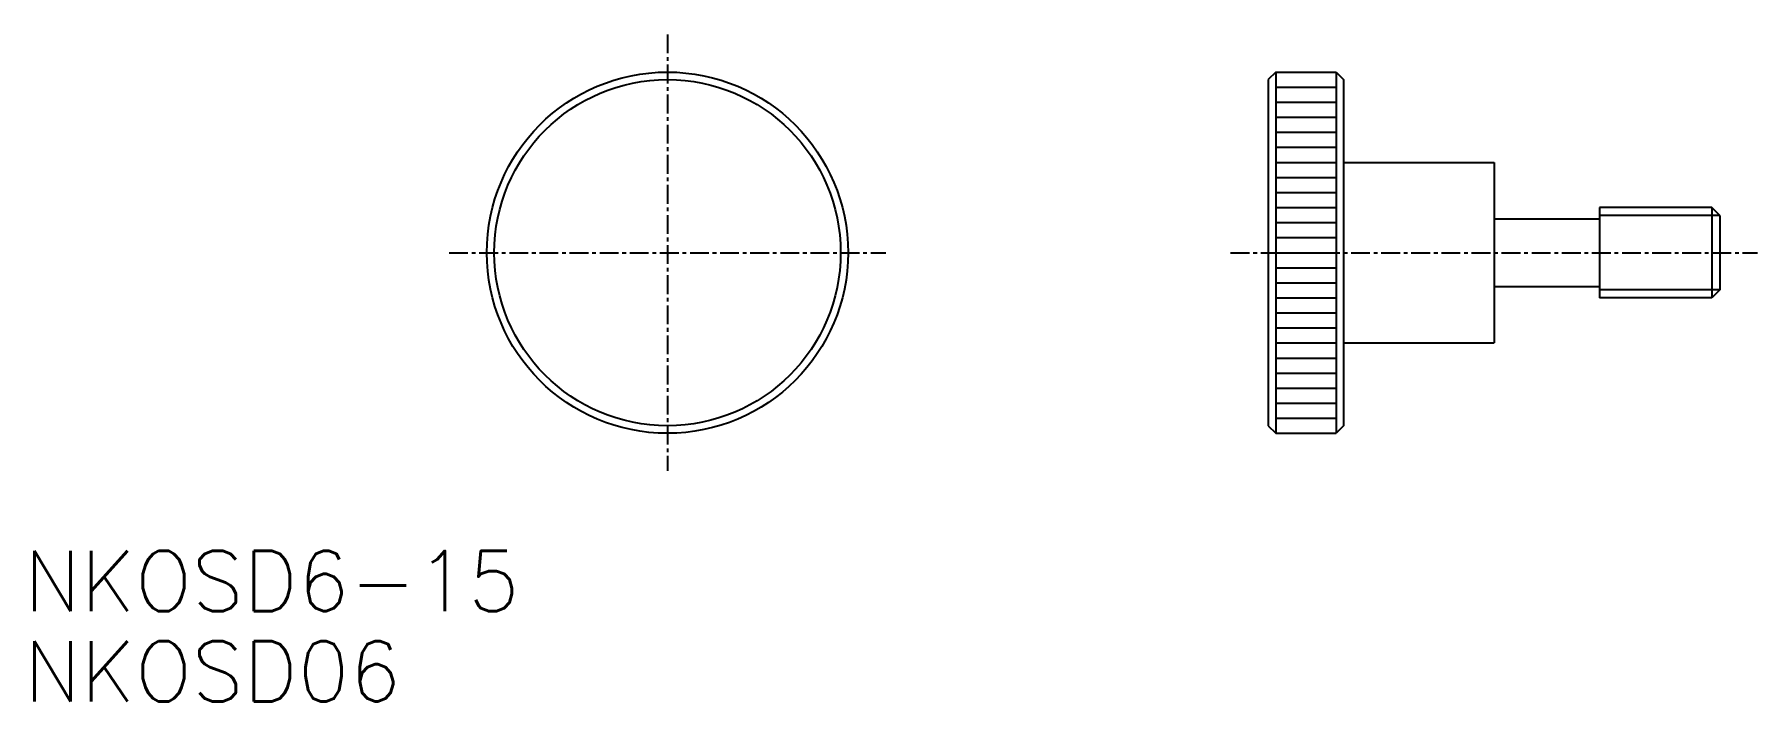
# Model space of a CAD drawing. Extents: x -42 to 72, y -30 to 14.
import ezdxf

# ---------------------------------------------------------------- set-up
doc = ezdxf.new("R2010")
doc.units = 0
doc.linetypes.add('CENTER', pattern=[2, 1.25, -0.25, 0.25, -0.25])
doc.layers.get('0').update_dxf_attribs({"linetype": 'CONTINUOUS'})
doc.layers.add('CENTER', color=1, linetype='CENTER')
doc.styles.get("Standard").update_dxf_attribs({"font": 'txt.shx', "bigfont": 'bigfont.shx'})

msp = doc.modelspace()

# ---------------------------------------------------------------- linework, layer by layer
at = {"color": 7, "linetype": 'CONTINUOUS'}
for p, q in [((40.41, 12), (39.91, 11.5)), ((39.91, 11.5), (39.91, -11.5)), ((40.41, 12), (44.41, 12)), ((40.41, 12), (40.41, -12)), ((40.41, 12), (44.41, 12)), ((44.41, 12), (44.91, 11.5)), ((44.41, 12), (44.41, -12)), ((44.91, 11.5), (44.91, -11.5)), ((40.41, 11), (44.41, 11)), ((40.41, 10), (44.41, 10)), ((40.41, 9), (44.41, 9)), ((40.41, 8), (44.41, 8)), ((40.41, 7), (44.41, 7)), ((40.41, 6), (44.41, 6)), ((44.91, 6), (54.91, 6)), ((54.91, 6), (54.91, -6)), ((40.41, 5), (44.41, 5)), ((40.41, 4), (44.41, 4)), ((40.41, 3), (44.41, 3)), ((61.91, 3), (61.91, -3)), ((69.37, 3), (61.91, 3)), ((69.91, 2.46), (69.37, 3)), ((69.37, 3), (69.37, -3)), ((69.91, 2.46), (69.91, -2.46)), ((40.41, 2), (44.41, 2)), ((54.91, 2.25), (61.91, 2.25)), ((40.41, 1), (44.41, 1)), ((40.41, 0), (44.41, 0)), ((40.41, -1), (44.41, -1)), ((40.41, -2), (44.41, -2)), ((54.91, -2.25), (61.91, -2.25)), ((40.41, -3), (44.41, -3)), ((69.37, -3), (61.91, -3)), ((69.91, -2.46), (69.37, -3)), ((40.41, -4), (44.41, -4)), ((40.41, -5), (44.41, -5)), ((40.41, -6), (44.41, -6)), ((44.91, -6), (54.91, -6)), ((40.41, -7), (44.41, -7)), ((40.41, -8), (44.41, -8)), ((40.41, -9), (44.41, -9)), ((40.41, -10), (44.41, -10)), ((40.41, -11), (44.41, -11)), ((39.91, -11.5), (40.41, -12)), ((40.41, -12), (44.41, -12)), ((44.91, -11.5), (44.41, -12))]:
    msp.add_line(p, q, dxfattribs=at)
at = {"color": 3, "linetype": 'CONTINUOUS'}
for p, q in [((69.91, 2.46), (61.91, 2.46)), ((69.91, -2.46), (61.91, -2.46))]:
    msp.add_line(p, q, dxfattribs=at)
at = {"color": 7, "linetype": 'CONTINUOUS'}
for radius in [12, 11.5]:
    msp.add_circle((0, 0), radius, dxfattribs=at)
at = {"layer": 'CENTER', "color": 1, "linetype": 'CENTER'}
for p, q in [((0, 14.5), (0, -14.5)), ((-14.5, 0), (14.5, 0)), ((37.41, 0), (72.41, 0))]:
    msp.add_line(p, q, dxfattribs=at)

# ---------------------------------------------------------------- texts
at = {"color": 7, "linetype": 'CONTINUOUS'}
for s, p in [('NKOSD6-15', (-42.73, -23.82)), ('NKOSD06', (-42.73, -29.82))]:
    msp.add_text(s, height=4, dxfattribs=at).set_placement(p)

doc.saveas('drawing.dxf')
